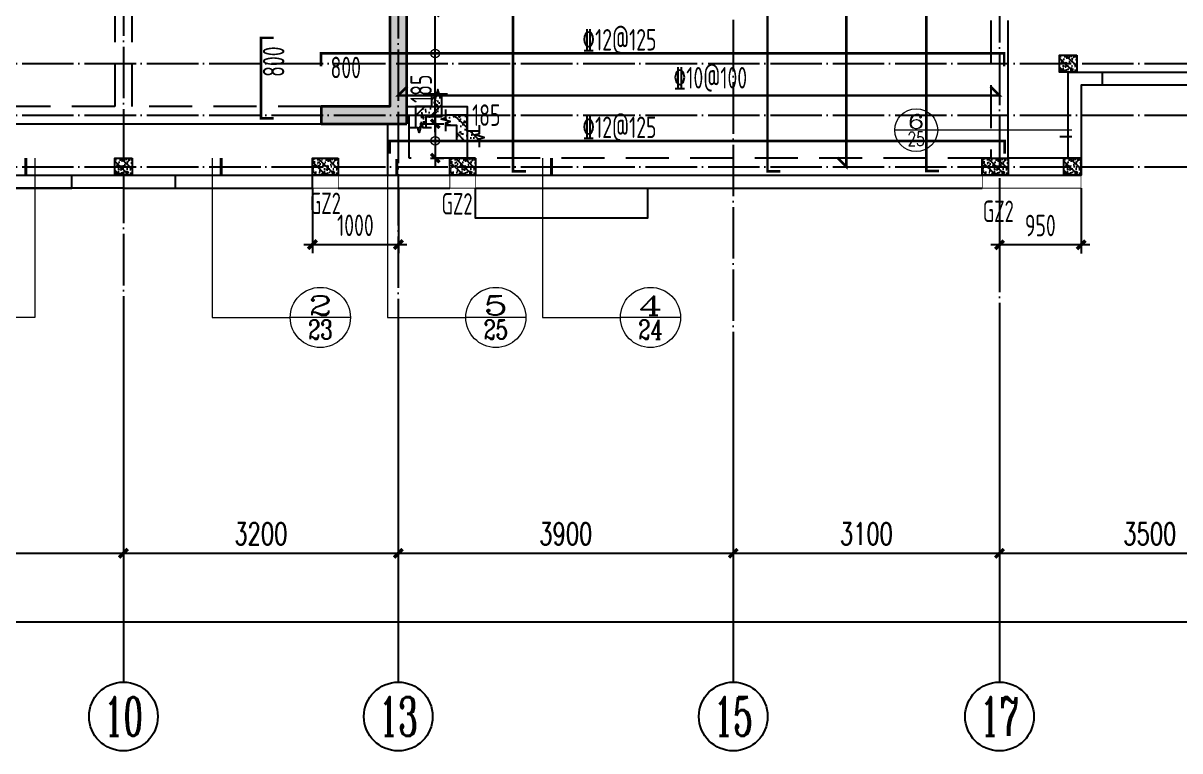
# Model space of a CAD drawing. Extents: x 393367 to 3005760, y 4998 to 826018.
# Drawn here: x 2505342 to 2518811, y 275819 to 284290 of the extents above; entities that cross this region are included whole.
import ezdxf
from ezdxf.enums import TextEntityAlignment as Align

# ---------------------------------------------------------------- set-up
doc = ezdxf.new("R2010")
doc.units = 0
doc.header["$LTSCALE"] = 1000
doc.linetypes.add('DASHED', pattern=[0.75, 0.5, -0.25])
doc.linetypes.add('DOTE', pattern=[2.42, 2, -0.2, 0.02, -0.2])
doc.layers.get('0').update_dxf_attribs({"linetype": 'CONTINUOUS'})
doc.layers.get('Defpoints').update_dxf_attribs({"linetype": 'CONTINUOUS'})
for name, color, linetype in [('AXIS', 3, 'CONTINUOUS'), ('AXIS_TEXT', 7, 'CONTINUOUS'), ('COLU', 7, 'CONTINUOUS'), ('DIM', 3, 'CONTINUOUS'), ('DOTE', 8, 'DOTE'), ('PUB_TEXT', 7, 'CONTINUOUS'), ('ROOF', 183, 'CONTINUOUS'), ('S-板正筋', 2, 'CONTINUOUS'), ('S-板正筋文字', 3, 'CONTINUOUS'), ('S-板负筋', 13, 'CONTINUOUS'), ('S-板负筋文字', 4, 'CONTINUOUS'), ('S-板负筋标注', 7, 'CONTINUOUS'), ('S-构造柱', 212, 'CONTINUOUS'), ('S-构造柱编号', 130, 'CONTINUOUS'), ('S-梁', 4, 'DASHED'), ('S-梁实线', 4, 'CONTINUOUS'), ('S-砼墙', 150, 'CONTINUOUS'), ('S-砼墙填充', 251, 'CONTINUOUS'), ('THIN', 7, 'CONTINUOUS'), ('看线', 251, 'CONTINUOUS')]:
    doc.layers.add(name, color=color, linetype=linetype)
doc.layers.add('DIM_IDEN', color=3, linetype='CONTINUOUS', lineweight=15)
doc.layers.add('REIN', color=1, linetype='CONTINUOUS', lineweight=18)
doc.styles.add('_TCH_AXIS', font='COMPLEX', dxfattribs={"bigfont": 'GBCBIG'})
doc.styles.add('_TCH_DIM_T3', font='SIMPLEX', dxfattribs={"width": 0.705882, "bigfont": 'GBCBIG'})
doc.styles.add('_TCH_LABEL', font='COMPLEX', dxfattribs={"bigfont": 'GBCBIG'})
doc.styles.add('COMPLEX', font='COMPLEX')
doc.styles.add('TSSD_Rein', font='Tssdeng.shx', dxfattribs={"width": 0.7, "bigfont": 'hztxt.shx'})
doc.dimstyles.new('_TCH_ARCH&&100', dxfattribs={"dimtxt": 255, "dimasz": 100, "dimexe": 250, "dimexo": 300, "dimgap": 100, "dimtad": 1, "dimdec": 0, "dimzin": 0, "dimdsep": 46, "dimtxsty": '_TCH_DIM_T3', "dimblk": 'ARCHTICK', "dimcen": 0.09, "dimclrt": 7, "dimazin": 2, "dimtfac": 1, "dimtdec": 0, "dimtix": 1, "dimtmove": 2, "dimatfit": 3, "dimldrblk": 'ARCHTICK', "dimfxl": 1, "dimtolj": 1, "dimtzin": 0, "dimarcsym": 0})
doc.dimstyles.new('TSSD_100_100$0', dxfattribs={"dimtxt": 250, "dimasz": 100, "dimexe": 100, "dimexo": 250, "dimgap": 100, "dimtad": 1, "dimdec": 0, "dimzin": 0, "dimdsep": 46, "dimtxsty": 'TSSD_Rein', "dimblk": 'ARCHTICK', "dimcen": 0, "dimdle": 100, "dimclrt": 7, "dimadec": 0, "dimazin": 0, "dimtfac": 1, "dimtdec": 0, "dimtix": 1, "dimtmove": 2, "dimatfit": 3, "dimldrblk": '_tsdbk', "dimfxl": 1, "dimtolj": 1, "dimtzin": 0, "dimarcsym": 0})

# ---------------------------------------------------------------- blocks, each defined once
blk = doc.blocks.new('_ArchTick')
at = {"color": 0, "linetype": 'ByBlock', "const_width": 0.4}
blk.add_lwpolyline([(-0.5, -0.5), (0.5, 0.5)], dxfattribs=at)
blk = doc.blocks.new('*D3242')
at = {"layer": 'AXIS', "color": 0, "lineweight": -2}
for p, q in [((17300, 4500), (17300, 2050)), ((20500, 4500), (20500, 2050)), ((17300, 2300), (20500, 2300))]:
    blk.add_line(p, q, dxfattribs=at)
at = {"layer": 'Defpoints', "color": 0}
for p in [(17300, 4800), (20500, 4800), (20500, 2300)]:
    blk.add_point(p, dxfattribs=at)
at = {"layer": 'AXIS', "color": 0, "lineweight": -2, "xscale": 100, "yscale": 100, "zscale": 100, "rotation": 180}
blk.add_blockref('_ArchTick', (17300, 2300), dxfattribs=at)
at = {"layer": 'AXIS', "color": 0, "lineweight": -2, "xscale": 100, "yscale": 100, "zscale": 100}
blk.add_blockref('_ArchTick', (20500, 2300), dxfattribs=at)
at = {"layer": 'AXIS', "color": 7, "insert": (18900, 2527), "char_height": 255, "attachment_point": 5, "style": '_TCH_DIM_T3'}
blk.add_mtext('\\A1;3200', dxfattribs=at)
blk = doc.blocks.new('*D3243')
at = {"layer": 'AXIS', "color": 0, "lineweight": -2}
for p, q in [((20500, 4500), (20500, 2050)), ((23700, 4500), (23700, 2050)), ((20500, 2300), (23700, 2300))]:
    blk.add_line(p, q, dxfattribs=at)
at = {"layer": 'Defpoints', "color": 0}
for p in [(20500, 4800), (23700, 4800), (23700, 2300)]:
    blk.add_point(p, dxfattribs=at)
at = {"layer": 'AXIS', "color": 0, "lineweight": -2, "xscale": 100, "yscale": 100, "zscale": 100, "rotation": 180}
blk.add_blockref('_ArchTick', (20500, 2300), dxfattribs=at)
at = {"layer": 'AXIS', "color": 0, "lineweight": -2, "xscale": 100, "yscale": 100, "zscale": 100}
blk.add_blockref('_ArchTick', (23700, 2300), dxfattribs=at)
at = {"layer": 'AXIS', "color": 7, "insert": (22100, 2527), "char_height": 255, "attachment_point": 5, "style": '_TCH_DIM_T3'}
blk.add_mtext('\\A1;3200', dxfattribs=at)
blk = doc.blocks.new('*D3244')
at = {"layer": 'AXIS', "color": 0, "lineweight": -2}
for p, q in [((23700, 4500), (23700, 2050)), ((27600, 4500), (27600, 2050)), ((23700, 2300), (27600, 2300))]:
    blk.add_line(p, q, dxfattribs=at)
at = {"layer": 'Defpoints', "color": 0}
for p in [(23700, 4800), (27600, 4800), (27600, 2300)]:
    blk.add_point(p, dxfattribs=at)
at = {"layer": 'AXIS', "color": 0, "lineweight": -2, "xscale": 100, "yscale": 100, "zscale": 100, "rotation": 180}
blk.add_blockref('_ArchTick', (23700, 2300), dxfattribs=at)
at = {"layer": 'AXIS', "color": 0, "lineweight": -2, "xscale": 100, "yscale": 100, "zscale": 100}
blk.add_blockref('_ArchTick', (27600, 2300), dxfattribs=at)
at = {"layer": 'AXIS', "color": 7, "insert": (25650, 2527), "char_height": 255, "attachment_point": 5, "style": '_TCH_DIM_T3'}
blk.add_mtext('\\A1;3900', dxfattribs=at)
blk = doc.blocks.new('*D3245')
at = {"layer": 'AXIS', "color": 0, "lineweight": -2}
for p, q in [((27600, 4500), (27600, 2050)), ((30700, 4500), (30700, 2050)), ((27600, 2300), (30700, 2300))]:
    blk.add_line(p, q, dxfattribs=at)
at = {"layer": 'Defpoints', "color": 0}
for p in [(27600, 4800), (30700, 4800), (30700, 2300)]:
    blk.add_point(p, dxfattribs=at)
at = {"layer": 'AXIS', "color": 0, "lineweight": -2, "xscale": 100, "yscale": 100, "zscale": 100, "rotation": 180}
blk.add_blockref('_ArchTick', (27600, 2300), dxfattribs=at)
at = {"layer": 'AXIS', "color": 0, "lineweight": -2, "xscale": 100, "yscale": 100, "zscale": 100}
blk.add_blockref('_ArchTick', (30700, 2300), dxfattribs=at)
at = {"layer": 'AXIS', "color": 7, "insert": (29150, 2527), "char_height": 255, "attachment_point": 5, "style": '_TCH_DIM_T3'}
blk.add_mtext('\\A1;3100', dxfattribs=at)
blk = doc.blocks.new('*D3246')
at = {"layer": 'AXIS', "color": 0, "lineweight": -2}
for p, q in [((30700, 4500), (30700, 2050)), ((34200, 4500), (34200, 2050)), ((30700, 2300), (34200, 2300))]:
    blk.add_line(p, q, dxfattribs=at)
at = {"layer": 'Defpoints', "color": 0}
for p in [(30700, 4800), (34200, 4800), (34200, 2300)]:
    blk.add_point(p, dxfattribs=at)
at = {"layer": 'AXIS', "color": 0, "lineweight": -2, "xscale": 100, "yscale": 100, "zscale": 100, "rotation": 180}
blk.add_blockref('_ArchTick', (30700, 2300), dxfattribs=at)
at = {"layer": 'AXIS', "color": 0, "lineweight": -2, "xscale": 100, "yscale": 100, "zscale": 100}
blk.add_blockref('_ArchTick', (34200, 2300), dxfattribs=at)
at = {"layer": 'AXIS', "color": 7, "insert": (32450, 2527), "char_height": 255, "attachment_point": 5, "style": '_TCH_DIM_T3'}
blk.add_mtext('\\A1;3500', dxfattribs=at)
blk = doc.blocks.new('*D3247')
at = {"layer": 'AXIS', "color": 0, "lineweight": -2}
for p, q in [((6700, 4500), (6700, 1250)), ((61700, 4500), (61700, 1250)), ((6700, 1500), (61700, 1500))]:
    blk.add_line(p, q, dxfattribs=at)
at = {"layer": 'Defpoints', "color": 0}
for p in [(6700, 4800), (61700, 4800), (61700, 1500)]:
    blk.add_point(p, dxfattribs=at)
at = {"layer": 'AXIS', "color": 0, "lineweight": -2, "xscale": 100, "yscale": 100, "zscale": 100, "rotation": 180}
blk.add_blockref('_ArchTick', (6700, 1500), dxfattribs=at)
at = {"layer": 'AXIS', "color": 0, "lineweight": -2, "xscale": 100, "yscale": 100, "zscale": 100}
blk.add_blockref('_ArchTick', (61700, 1500), dxfattribs=at)
at = {"layer": 'AXIS', "color": 7, "insert": (34200, 1727), "char_height": 255, "attachment_point": 5, "style": '_TCH_DIM_T3'}
blk.add_mtext('\\A1;55000', dxfattribs=at)
blk = doc.blocks.new('_axiso')
blk.add_circle((0, 0), 0.5)
at = {"layer": 'AXIS_TEXT', "style": 'COMPLEX', "width": 1.041667}
blk.add_attdef('A', text='', height=0.56, dxfattribs=at).set_placement((-0.25, -0.28), (0.25, -0.28), align=Align.FIT)
blk = doc.blocks.new('*D754')
at = {"layer": 'Defpoints', "color": 0, "transparency": 16777216}
for p in [(2509711, 284419), (2510141, 284419), (2509711, 283119)]:
    blk.add_point(p, dxfattribs=at)
at = {"layer": 'DIM', "color": 0, "lineweight": -2, "transparency": 16777216}
for p, q in [((2510141, 283019), (2510141, 284519)), ((2509961, 284419), (2510241, 284419)), ((2509961, 283119), (2510241, 283119))]:
    blk.add_line(p, q, dxfattribs=at)
at = {"layer": 'DIM', "color": 0, "lineweight": -2, "transparency": 16777216, "xscale": 100, "yscale": 100, "zscale": 100}
for p, rotation in [((2510141, 284419), 90), ((2510141, 283119), 270)]:
    blk.add_blockref('_ArchTick', p, dxfattribs=dict(at, rotation=rotation))
blk = doc.blocks.new('_tsdbk')
blk.add_line((-1, 0), (0, 0))
at = {"const_width": 0.5}
blk.add_lwpolyline([(-0.7, -0.7), (0.7, 0.7)], dxfattribs=at)
blk = doc.blocks.new('*D755')
at = {"layer": 'Defpoints', "color": 0, "transparency": 16777216}
for p in [(2509836, 283119), (2509836, 282719), (2510141, 282719)]:
    blk.add_point(p, dxfattribs=at)
at = {"layer": 'DIM', "color": 0, "lineweight": -2, "transparency": 16777216}
for p, q in [((2510086, 283119), (2510241, 283119)), ((2510141, 283219), (2510141, 282619)), ((2510086, 282719), (2510241, 282719))]:
    blk.add_line(p, q, dxfattribs=at)
at = {"layer": 'DIM', "color": 0, "lineweight": -2, "transparency": 16777216, "xscale": 100, "yscale": 100, "zscale": 100}
for p, rotation in [((2510141, 283119), 90), ((2510141, 282719), 270)]:
    blk.add_blockref('_ArchTick', p, dxfattribs=dict(at, rotation=rotation))
blk = doc.blocks.new('A$C3AD31606')
at = {"layer": 'S-构造柱'}
h = blk.add_hatch(dxfattribs=at)
h.set_pattern_fill('ARMORED', color=256, scale=15, angle=-90, style=0)
h.set_pattern_definition([(320, (-129489.41, 3280163.76), (-9.4128202, -107.5890274), [11.25, -123.75]), (265, (-129489.41, 3280163.76), (112.82882, 20.8127), [9, -99]), (10.4514, (-129490.19, 3280154.8), (103.4159313, -86.7764073), [9.5610285, -105.1713168]), (316.1842, (-129459.41, 3280163.76), (-24.827852, -160.0861573), [16.875, -185.625]), (6.6356, (-129461.48, 3280150.42), (146.117681, -140.199406), [14.341543, -157.75695]), (261.1842, (-129459.41, 3280163.76), (146.11779, -140.199292), [13.5, -148.5]), (291, (-129466.91, 3280148.76), (-60.3928336, -89.5360578), [11.25, -123.75]), (236, (-129466.91, 3280148.76), (108.7725068, -36.4972998), [9, -99]), (341.4514, (-129471.94, 3280141.3), (48.3795745, -126.0333943), [9.5610285, -105.1713168]), (307.5, (-129489.41, 3280163.76), (49.93407807, -1.8239783), [0, -97.8, 0, -100.5, 0, -99.375]), (277.5, (-129489.41, 3280163.76), (59.1617568, -39.4604306), [0, -57.3, 0, -95.55, 0, -37.875]), (237.5, (-129489.41, 3280197.21), (-3.38323076, -80.07336543), [0, -37.5, 0, -117, 0, -155.25]), (227.5, (-129489.41, 3280212.21), (15.0157473, -87.4779254), [0, -48.75, 0, -77.7, 0, -110.25]), (315, (-129489.41, 3280163.76), (53.0330086, 53.0330086), [])])
h.paths.add_polyline_path([(24900, 1690), (24900, 1490), (24700, 1490), (24700, 1690)])
h = blk.add_hatch(dxfattribs=at)
h.set_pattern_fill('ARMORED', color=256, scale=15, angle=-90, style=0)
h.set_pattern_definition([(320, (-140489.41, 3278963.765), (-9.4128202, -107.5890274), [11.25, -123.75]), (265, (-140489.41, 3278963.77), (112.82882, 20.8127), [9, -99]), (10.4514, (-140490.19, 3278954.8), (103.4159313, -86.7764073), [9.5610285, -105.1713168]), (316.1842, (-140459.41, 3278963.77), (-24.827852, -160.0861573), [16.875, -185.625]), (6.6356, (-140461.48, 3278950.42), (146.117681, -140.199406), [14.341543, -157.75695]), (261.1842, (-140459.41, 3278963.77), (146.11779, -140.199292), [13.5, -148.5]), (291, (-140466.91, 3278948.765), (-60.3928336, -89.5360578), [11.25, -123.75]), (236, (-140466.91, 3278948.77), (108.7725068, -36.4972998), [9, -99]), (341.4514, (-140471.94, 3278941.3), (48.3795745, -126.0333943), [9.5610285, -105.1713168]), (307.5, (-140489.41, 3278963.765), (49.93407807, -1.8239783), [0, -97.8, 0, -100.5, 0, -99.375]), (277.5, (-140489.41, 3278963.765), (59.1617568, -39.4604306), [0, -57.3, 0, -95.55, 0, -37.875]), (237.5, (-140489.41, 3278997.215), (-3.38323076, -80.07336543), [0, -37.5, 0, -117, 0, -155.25]), (227.5, (-140489.41, 3279012.215), (15.0157473, -87.4779254), [0, -48.75, 0, -77.7, 0, -110.25]), (315, (-140489.41, 3278963.765), (53.0330086, 53.0330086), [])])
h.paths.add_polyline_path([(13900, 490), (13900, 290), (13700, 290), (13700, 490)])
h = blk.add_hatch(dxfattribs=at)
h.set_pattern_fill('ARMORED', color=256, scale=15, angle=-90, style=0)
h.set_pattern_definition([(320, (-138089.41, 3278963.76), (-9.4128202, -107.5890274), [11.25, -123.75]), (265, (-138089.41, 3278963.76), (112.82882, 20.8127), [9, -99]), (10.4514, (-138090.19, 3278954.8), (103.4159313, -86.7764073), [9.5610285, -105.1713168]), (316.1842, (-138059.41, 3278963.76), (-24.827852, -160.0861573), [16.875, -185.625]), (6.6356, (-138061.48, 3278950.42), (146.117681, -140.199406), [14.341543, -157.75695]), (261.1842, (-138059.41, 3278963.76), (146.11779, -140.199292), [13.5, -148.5]), (291, (-138066.91, 3278948.76), (-60.3928336, -89.5360578), [11.25, -123.75]), (236, (-138066.91, 3278948.76), (108.7725068, -36.4972998), [9, -99]), (341.4514, (-138071.94, 3278941.3), (48.3795745, -126.0333943), [9.5610285, -105.1713168]), (307.5, (-138089.41, 3278963.76), (49.93407807, -1.8239783), [0, -97.8, 0, -100.5, 0, -99.375]), (277.5, (-138089.41, 3278963.76), (59.1617568, -39.4604306), [0, -57.3, 0, -95.55, 0, -37.875]), (237.5, (-138089.41, 3278997.21), (-3.38323076, -80.07336543), [0, -37.5, 0, -117, 0, -155.25]), (227.5, (-138089.41, 3279012.21), (15.0157473, -87.4779254), [0, -48.75, 0, -77.7, 0, -110.25]), (315, (-138089.41, 3278963.76), (53.0330086, 53.0330086), [])])
h.paths.add_polyline_path([(16300, 490), (16300, 290), (16000, 290), (16000, 490)])
h = blk.add_hatch(dxfattribs=at)
h.set_pattern_fill('ARMORED', color=256, scale=15, angle=-90, style=0)
h.set_pattern_definition([(320, (-136489.41, 3278963.76), (-9.4128202, -107.5890274), [11.25, -123.75]), (265, (-136489.41, 3278963.76), (112.82882, 20.8127), [9, -99]), (10.4514, (-136490.19, 3278954.8), (103.4159313, -86.7764073), [9.5610285, -105.1713168]), (316.1842, (-136459.41, 3278963.76), (-24.827852, -160.0861573), [16.875, -185.625]), (6.6356, (-136461.48, 3278950.42), (146.117681, -140.199406), [14.341543, -157.75695]), (261.1842, (-136459.41, 3278963.76), (146.11779, -140.199292), [13.5, -148.5]), (291, (-136466.91, 3278948.76), (-60.3928336, -89.5360578), [11.25, -123.75]), (236, (-136466.91, 3278948.76), (108.7725068, -36.4972998), [9, -99]), (341.4514, (-136471.94, 3278941.3), (48.3795745, -126.0333943), [9.5610285, -105.1713168]), (307.5, (-136489.41, 3278963.76), (49.93407807, -1.8239783), [0, -97.8, 0, -100.5, 0, -99.375]), (277.5, (-136489.41, 3278963.76), (59.1617568, -39.4604306), [0, -57.3, 0, -95.55, 0, -37.875]), (237.5, (-136489.41, 3278997.21), (-3.38323076, -80.07336543), [0, -37.5, 0, -117, 0, -155.25]), (227.5, (-136489.41, 3279012.21), (15.0157473, -87.4779254), [0, -48.75, 0, -77.7, 0, -110.25]), (315, (-136489.41, 3278963.76), (53.0330086, 53.0330086), [])])
h.paths.add_polyline_path([(17900, 490), (17900, 290), (17600, 290), (17600, 490)])
h = blk.add_hatch(dxfattribs=at)
h.set_pattern_fill('ARMORED', color=256, scale=15, angle=-90, style=0)
h.set_pattern_definition([(320, (-130289.41, 3278963.76), (-9.4128202, -107.5890274), [11.25, -123.75]), (265, (-130289.41, 3278963.76), (112.82882, 20.8127), [9, -99]), (10.4514, (-130290.19, 3278954.8), (103.4159313, -86.7764073), [9.5610285, -105.1713168]), (316.1842, (-130259.41, 3278963.76), (-24.827852, -160.0861573), [16.875, -185.625]), (6.6356, (-130261.48, 3278950.42), (146.117681, -140.199406), [14.341543, -157.75695]), (261.1842, (-130259.41, 3278963.76), (146.11779, -140.199292), [13.5, -148.5]), (291, (-130266.91, 3278948.76), (-60.3928336, -89.5360578), [11.25, -123.75]), (236, (-130266.91, 3278948.76), (108.7725068, -36.4972998), [9, -99]), (341.4514, (-130271.94, 3278941.3), (48.3795745, -126.0333943), [9.5610285, -105.1713168]), (307.5, (-130289.41, 3278963.76), (49.93407807, -1.8239783), [0, -97.8, 0, -100.5, 0, -99.375]), (277.5, (-130289.41, 3278963.76), (59.1617568, -39.4604306), [0, -57.3, 0, -95.55, 0, -37.875]), (237.5, (-130289.41, 3278997.21), (-3.38323076, -80.07336543), [0, -37.5, 0, -117, 0, -155.25]), (227.5, (-130289.41, 3279012.21), (15.0157473, -87.4779254), [0, -48.75, 0, -77.7, 0, -110.25]), (315, (-130289.41, 3278963.76), (53.0330086, 53.0330086), [])])
h.paths.add_polyline_path([(24100, 490), (24100, 290), (23800, 290), (23800, 490)])
h = blk.add_hatch(dxfattribs=at)
h.set_pattern_fill('ARMORED', color=256, scale=15, angle=-90, style=0)
h.set_pattern_definition([(320, (-129439.41, 3278963.76), (-9.4128202, -107.5890274), [11.25, -123.75]), (265, (-129439.41, 3278963.76), (112.82882, 20.8127), [9, -99]), (10.4514, (-129440.19, 3278954.8), (103.4159313, -86.7764073), [9.5610285, -105.1713168]), (316.1842, (-129409.41, 3278963.76), (-24.827852, -160.0861573), [16.875, -185.625]), (6.6356, (-129411.48, 3278950.42), (146.117681, -140.199406), [14.341543, -157.75695]), (261.1842, (-129409.41, 3278963.76), (146.11779, -140.199292), [13.5, -148.5]), (291, (-129416.91, 3278948.76), (-60.3928336, -89.5360578), [11.25, -123.75]), (236, (-129416.91, 3278948.76), (108.7725068, -36.4972998), [9, -99]), (341.4514, (-129421.94, 3278941.3), (48.3795745, -126.0333943), [9.5610285, -105.1713168]), (307.5, (-129439.41, 3278963.76), (49.93407807, -1.8239783), [0, -97.8, 0, -100.5, 0, -99.375]), (277.5, (-129439.41, 3278963.76), (59.1617568, -39.4604306), [0, -57.3, 0, -95.55, 0, -37.875]), (237.5, (-129439.41, 3278997.21), (-3.38323076, -80.07336543), [0, -37.5, 0, -117, 0, -155.25]), (227.5, (-129439.41, 3279012.21), (15.0157473, -87.4779254), [0, -48.75, 0, -77.7, 0, -110.25]), (315, (-129439.41, 3278963.76), (53.0330086, 53.0330086), [])])
h.paths.add_polyline_path([(24950, 490), (24950, 290), (24750, 290), (24750, 490)])
for points in [[(24900, 1690), (24900, 1490), (24700, 1490), (24700, 1690)], [(13900, 490), (13900, 290), (13700, 290), (13700, 490)], [(16300, 490), (16300, 290), (16000, 290), (16000, 490)], [(17900, 490), (17900, 290), (17600, 290), (17600, 490)], [(24100, 490), (24100, 290), (23800, 290), (23800, 490)], [(24950, 490), (24950, 290), (24750, 290), (24750, 490)]]:
    blk.add_lwpolyline(points, close=True, dxfattribs=at)
at = {"layer": 'S-构造柱编号', "color": 2, "linetype": 'ByBlock', "style": 'TSSD_Rein', "width": 0.65}
for p in [(15971, -161, 0), (17504, -167, 0), (23806, -254, 0)]:
    blk.add_text('GZ2', height=250, dxfattribs=at).set_placement(p)
blk = doc.blocks.new('A$C23552573')
at = {"layer": 'DIM_IDEN', "color": 150}
for p, q in [((25496, 2530), (24996, 2530)), ((26612, 2530), (25496, 2530)), ((27059, 2530), (26612, 2530)), ((14983, 2205), (14983, 350)), ((17049, 2205), (17049, 350)), ((19092, 2195), (19092, 350)), ((20893, 2205), (20893, 350)), ((14983, 350), (14073, 350)), ((17049, 350), (17958, 350)), ((18658, 350), (17958, 350)), ((19092, 350), (20001, 350)), ((20701, 350), (20001, 350)), ((20893, 350), (21802, 350)), ((22502, 350), (21802, 350))]:
    blk.add_line(p, q, dxfattribs=at)
for points, const_width in [([(27059, 2455), (26916, 2455)], 25), ([(14878, 2205), (14878, 2005)], 35), ([(17154, 2205), (17154, 2005)], 35), ([(19197, 2195), (19197, 1995)], 35), ([(20998, 2205), (20998, 2005)], 35)]:
    blk.add_lwpolyline(points, dxfattribs=dict(at, const_width=const_width))
for centre, radius in [((25246, 2530), 250), ((18308, 350), 350), ((20351, 350), 350), ((22152, 350), 350)]:
    blk.add_circle(centre, radius, dxfattribs=at)
at = {"layer": 'PUB_TEXT', "style": '_TCH_LABEL'}
for s, height, width, p, p2 in [('6', 161, 1.875, (25145, 2550), (25346, 2550)), ('25', 161, 0.772059, (25145, 2349), (25346, 2349)), ('2', 225, 1.875, (18167, 378), (18449, 378)), ('5', 225, 1.875, (20210, 378), (20492, 378)), ('4', 225, 1.640625, (22011, 378), (22293, 378)), ('23', 225.4, 0.772059, (18167, 96), (18449, 96)), ('25', 225.4, 0.772059, (20210, 96), (20492, 96)), ('24', 225.4, 0.729167, (22011, 96), (22293, 96))]:
    blk.add_text(s, height=height, dxfattribs=dict(at, width=width)).set_placement(p, p2, align=Align.FIT)
blk = doc.blocks.new('A$C5B1C5F32')
at = {"color": 30, "const_width": 8}
for points in [[(16450, 500), (16450, 350), (16150, 350), (16150, 500)], [(18050, 500), (18050, 350), (17750, 350), (17750, 500)], [(25100, 500), (25100, 350), (23950, 350), (23950, 500)]]:
    blk.add_lwpolyline(points, dxfattribs=at)
at = {"layer": '看线', "color": 202, "ltscale": 0.5}
for points in [[(27150, 1700), (27150, 1550), (25350, 1550), (25350, 1700)], [(27650, 1550), (25100, 1550), (25100, 700)], [(11750, 500), (11750, 350), (13350, 350), (13350, 500)], [(14550, 500), (14550, 350), (16150, 350), (16150, 500)], [(13950, 350), (11750, 350)], [(13950, 350), (16150, 350)], [(16450, 350), (17750, 350)], [(18050, 350), (23950, 350)], [(20050, 350), (20050, 0), (18050, 0), (18050, 350)]]:
    blk.add_lwpolyline(points, dxfattribs=at)
blk = doc.blocks.new('A$C3E0034D9')
at = {"layer": 'S-砼墙填充'}
blk.add_hatch(color=142, dxfattribs=at).paths.add_polyline_path([(17100, 600), (17100, 2250), (16900, 2250), (16900, 800), (16100, 800), (16100, 600)])
at = {"layer": 'S-梁'}
for p, q in [((13700, 4300), (13700, 800)), ((13900, 800), (13900, 4300)), ((23900, 1800), (23900, 200)), ((13700, 800), (11500, 800)), ((16100, 800), (13900, 800)), ((17125, 200), (17125, 700)), ((23900, 200), (17125, 200))]:
    blk.add_line(p, q, dxfattribs=at)
at = {"layer": 'S-梁实线'}
for p, q in [((24100, 200), (24100, 1800)), ((11500, 600), (13800, 600)), ((13800, 600), (16100, 600)), ((16875, 600), (16875, 0)), ((24950, 200), (24100, 200)), ((24950, 0), (24950, 200)), ((16875, 0), (24000, 0)), ((24000, 0), (24950, 0))]:
    blk.add_line(p, q, dxfattribs=at)
at = {"layer": 'S-砼墙', "color": 150, "lineweight": 35}
blk.add_lwpolyline([(17100, 600), (17100, 2250), (16900, 2250), (16900, 800), (16100, 800), (16100, 600)], close=True, dxfattribs=at)
blk = doc.blocks.new('A$C27437B8F')
at = {"layer": 'COLU'}
h = blk.add_hatch(dxfattribs=at)
h.set_pattern_fill('ARMORED', color=256, scale=25, style=0)
h.set_pattern_definition([(50, (-2498093.91, -485689.56), (179.315046, -15.688034), [18.75, -206.25]), (355, (-2498093.91, -485689.56), (-34.687833, 188.048033), [15, -165]), (100.4514, (-2498078.97, -485690.86), (144.627345, 172.359886), [15.935047, -175.285528]), (46.1842, (-2498093.91, -485639.56), (266.810262, -41.379754), [28.125, -309.375]), (96.6356, (-2498071.68, -485643), (233.665676, 243.529468), [23.902572, -262.92825]), (351.1842, (-2498093.9, -485639.56), (233.665486, 243.52965), [22.5, -247.5]), (21, (-2498068.91, -485652.06), (149.226763, -100.654723), [18.75, -206.25]), (326, (-2498068.91, -485652.06), (60.828833, 181.287511), [15, -165]), (71.4514, (-2498056.48, -485660.44), (210.055657, 80.632624), [15.935047, -175.285528]), (37.5, (-2498093.913, -485689.555), (3.0399638, 83.2234635), [0, -163, 0, -167.5, 0, -165.625]), (7.5, (-2498093.91, -485689.555), (65.7673844, 98.602928), [0, -95.5, 0, -159.25, 0, -63.125]), (327.5, (-2498149.663, -485689.555), (133.455609, -5.638718), [0, -62.5, 0, -195, 0, -258.75]), (317.5, (-2498174.66, -485689.56), (145.7965423, 25.0262456), [0, -81.25, 0, -129.5, 0, -183.75]), (45, (-2498093.91, -485689.56), (-88.3883476, 88.3883476), [])])
h.paths.add_polyline_path([(318, 67), (318, 252), (446, 252), (446, 281), (393, 298), (499, 327), (446, 343), (446, 372), (198, 372), (198, 187), (53, 187), (53, 158), (106, 142), (0, 113), (53, 96), (53, 67)])
for points in [[(53, 187), (198, 187), (198, 372), (446, 372)], [(53, 67), (318, 67), (318, 252), (446, 252)]]:
    blk.add_lwpolyline(points, dxfattribs=at)
at = {"layer": 'THIN'}
for points in [[(446, 185), (446, 281), (393, 298), (499, 327), (446, 343), (446, 439)], [(53, 0), (53, 96), (0, 113), (106, 142), (53, 158), (53, 254)]]:
    blk.add_lwpolyline(points, dxfattribs=at)
blk = doc.blocks.new('*D3043')
at = {"layer": 'Defpoints', "color": 0}
for p in [(2516711, 282619), (2517661, 282619), (2516711, 281709)]:
    blk.add_point(p, dxfattribs=at)
at = {"layer": 'DIM', "color": 0, "lineweight": -2}
for p, q in [((2516711, 282369), (2516711, 281609)), ((2517661, 282369), (2517661, 281609)), ((2517761, 281709), (2516611, 281709))]:
    blk.add_line(p, q, dxfattribs=at)
at = {"layer": 'DIM', "color": 0, "lineweight": -2, "xscale": 100, "yscale": 100, "zscale": 100, "rotation": 180}
blk.add_blockref('_ArchTick', (2516711, 281709), dxfattribs=at)
at = {"layer": 'DIM', "color": 0, "lineweight": -2, "xscale": 100, "yscale": 100, "zscale": 100}
blk.add_blockref('_ArchTick', (2517661, 281709), dxfattribs=at)
at = {"layer": 'DIM', "color": 7, "insert": (2517186, 281934), "char_height": 250, "attachment_point": 5, "style": 'TSSD_Rein'}
blk.add_mtext('\\A1;950', dxfattribs=at)
blk = doc.blocks.new('*D3047')
at = {"layer": 'Defpoints', "color": 0}
for p in [(2508711, 282609), (2509711, 282609), (2509711, 281712)]:
    blk.add_point(p, dxfattribs=at)
at = {"layer": 'DIM', "color": 0, "lineweight": -2}
for p, q in [((2508711, 282359), (2508711, 281612)), ((2509711, 282359), (2509711, 281612)), ((2508611, 281712), (2509811, 281712))]:
    blk.add_line(p, q, dxfattribs=at)
at = {"layer": 'DIM', "color": 0, "lineweight": -2, "xscale": 100, "yscale": 100, "zscale": 100, "rotation": 180}
blk.add_blockref('_ArchTick', (2508711, 281712), dxfattribs=at)
at = {"layer": 'DIM', "color": 0, "lineweight": -2, "xscale": 100, "yscale": 100, "zscale": 100}
blk.add_blockref('_ArchTick', (2509711, 281712), dxfattribs=at)
at = {"layer": 'DIM', "color": 7, "insert": (2509211, 281937), "char_height": 250, "attachment_point": 5, "style": 'TSSD_Rein'}
blk.add_mtext('\\A1;1000', dxfattribs=at)
blk = doc.blocks.new('A$C427E36F2')
at = {"layer": 'AXIS'}
for p, q in [((20500, 4800), (20500, 800)), ((23700, 4800), (23700, 800)), ((27600, 4800), (27600, 800)), ((30700, 4800), (30700, 800))]:
    blk.add_line(p, q, dxfattribs=at)
at = {"layer": 'DOTE', "linetype": 'DOTE', "ltscale": 0.3}
for p, q in [((27600, 20850), (27600, 4800)), ((23700, 14700), (23700, 4800)), ((30700, 13200), (30700, 4800)), ((20500, 11100), (20500, 4800)), ((4800, 8000), (63600, 8000)), ((4800, 7400), (63600, 7400)), ((4800, 6800), (63600, 6800))]:
    blk.add_line(p, q, dxfattribs=at)
at = {"layer": 'AXIS'}
ref = blk.add_blockref('_axiso', (20500, 400), dxfattribs=dict(at, xscale=800, yscale=800, zscale=800))
ref.add_attrib('A', '10', dxfattribs={"layer": 'AXIS_TEXT', "height": 452.55, "style": '_TCH_AXIS', "width": 0.724138}).set_placement((20273.7, 173.7), (20726.3, 173.7), align=Align.FIT)
ref = blk.add_blockref('_axiso', (23700, 400), dxfattribs=dict(at, xscale=800, yscale=800, zscale=800))
ref.add_attrib('A', '13', dxfattribs={"layer": 'AXIS_TEXT', "height": 452.55, "style": '_TCH_AXIS', "width": 0.724138}).set_placement((23473.7, 173.7), (23926.3, 173.7), align=Align.FIT)
ref = blk.add_blockref('_axiso', (27600, 400), dxfattribs=dict(at, xscale=800, yscale=800, zscale=800))
ref.add_attrib('A', '15', dxfattribs={"layer": 'AXIS_TEXT', "height": 452.55, "style": '_TCH_AXIS', "width": 0.724138}).set_placement((27373.7, 173.7), (27826.3, 173.7), align=Align.FIT)
ref = blk.add_blockref('_axiso', (30700, 400), dxfattribs=dict(at, xscale=800, yscale=800, zscale=800))
ref.add_attrib('A', '17', dxfattribs={"layer": 'AXIS_TEXT', "height": 452.55, "style": '_TCH_AXIS', "width": 0.724138}).set_placement((30473.7, 173.7), (30926.3, 173.7), align=Align.FIT)
for p1, p2, distance, picture, middle in [((6700, 4800), (61700, 4800), -3300, '*D3247', (34200, 1727.5)), ((17300, 4800), (20500, 4800), -2500, '*D3242', (18900, 2527.5)), ((20500, 4800), (23700, 4800), -2500, '*D3243', (22100, 2527.5)), ((23700, 4800), (27600, 4800), -2500, '*D3244', (25650, 2527.5)), ((27600, 4800), (30700, 4800), -2500, '*D3245', (29150, 2527.5)), ((30700, 4800), (34200, 4800), -2500, '*D3246', (32450, 2527.5))]:
    dim = blk.add_aligned_dim(p1=p1, p2=p2, distance=distance, dimstyle='_TCH_ARCH&&100', dxfattribs=at)
    dim.commit()
    dim.dimension.update_dxf_attribs({"geometry": picture, "text_midpoint": middle})

msp = doc.modelspace()

# ---------------------------------------------------------------- linework, layer by layer
at = {"layer": 'PUB_TEXT', "color": 6}
for points in [[(2517510.61754, 282718.66549), (2517510.61737, 283718.66131), (2522910.6177, 283718.66131), (2522910.6177, 282718.66131)], [(2503435.61723, 282518.6613), (2509586.33542, 282518.6613)]]:
    msp.add_lwpolyline(points, dxfattribs=at)
at = {"layer": 'REIN'}
for points in [[(2510190.66183, 283937.64628, -1), (2510090.66183, 283937.64628, -1)], [(2510190.66183, 282918.66571, -1), (2510090.66183, 282918.66571, -1)]]:
    msp.add_lwpolyline(points, format="xyb", close=True, dxfattribs=at)
at = {"layer": 'ROOF'}
msp.add_lwpolyline([(2509810.71339, 283318.66616), (2510510.61671, 283318.66615), (2510510.61671, 282718.66615)], dxfattribs=at)
at = {"layer": 'S-板正筋', "const_width": 30}
for points in [[(2514821.50503, 282724.73128), (2514927.57104, 282618.66526), (2514927.57104, 289018.6468), (2514821.50503, 288912.58078)], [(2509816.87848, 283553.40176), (2509710.81247, 283447.33574), (2516710.8105, 283447.33574), (2516604.74448, 283553.40176)]]:
    msp.add_lwpolyline(points, dxfattribs=at)
at = {"layer": 'S-板负筋', "const_width": 30}
for points in [[(2516007.67966, 282567.9721), (2515857.67966, 282567.97212), (2515857.68002, 289918.6643), (2516007.68002, 289918.66428)], [(2511196.0807, 282563.6438), (2511046.0807, 282563.64382), (2511046.08101, 289818.64664), (2511196.08101, 289818.64662)], [(2514159.21443, 282563.6438), (2514009.21443, 282563.64382), (2514009.21474, 289618.64664), (2514159.21474, 289618.64662)], [(2508260.7652, 283181.97126), (2508110.7652, 283181.97128), (2508110.76543, 284118.66615), (2508260.76543, 284118.66613)], [(2516765.13867, 283787.64628), (2516765.13867, 283937.64628), (2508810.61595, 283937.64628), (2508810.61595, 283787.64628)], [(2516770.25799, 282768.66581), (2516770.25799, 282918.66581), (2509609.1829, 282918.66581), (2509609.1829, 282768.66581)]]:
    msp.add_lwpolyline(points, dxfattribs=at)

# ---------------------------------------------------------------- block references
for name, p in [('A$C427E36F2', (2486010.61679, 275818.6659)), ('A$C3AD31606', (2492710.61812, 282228.35412))]:
    msp.add_blockref(name, p)
at = {"xscale": -1, "rotation": 90}
msp.add_blockref('A$C27437B8F', (2510282.24528, 283517.04452), dxfattribs=at)
at = {"xscale": -1}
msp.add_blockref('A$C27437B8F', (2510708.99341, 282846.33223), dxfattribs=at)
at = {"layer": 'DIM_IDEN'}
for name, p in [('A$C23552573', (2490494.70898, 280514.04175)), ('A$C5B1C5F32', (2492560.63488, 282018.666))]:
    msp.add_blockref(name, p, dxfattribs=at)
at = {"layer": 'S-砼墙'}
msp.add_blockref('A$C3E0034D9', (2492710.61754, 282518.66379), dxfattribs=at)

# ---------------------------------------------------------------- texts
at = {"layer": 'S-板正筋文字', "style": 'TSSD_Rein', "width": 0.7}
msp.add_text('%%13210@100', height=250, dxfattribs=at).set_placement((2512913.60033, 283528.47617))
at = {"layer": 'S-板负筋文字', "style": 'TSSD_Rein', "width": 0.7}
for p in [(2511851.75901, 283970.99917), (2511851.75901, 282952.01871)]:
    msp.add_text('%%13212@125', height=250, dxfattribs=at).set_placement(p)
at = {"layer": 'S-板负筋标注', "style": 'TSSD_Rein', "width": 0.7}
for s, rotation, p in [('800', 89.999992032, (2508133.80721, 283841.21703)), ('185', 90, (2509851.43231, 283525.86038))]:
    msp.add_text(s, height=250, rotation=rotation, dxfattribs=at).set_placement(p, align=Align.TOP_CENTER)
for s, p in [('800', (2509098.63538, 283898.43901)), ('185', (2510734.61049, 283343.5914))]:
    msp.add_text(s, height=250, dxfattribs=at).set_placement(p, align=Align.TOP_CENTER)

# ---------------------------------------------------------------- dimensions: what is measured, and where the dimension line sits
at = {"layer": 'DIM'}
for base, p1, p2, picture, middle in [((2510140.66183, 284418.66549), (2509710.61754, 283118.66615), (2509710.61754, 284418.66549), '*D754', (2510140.66183, 283768.66582)), ((2510140.66183, 282718.66526), (2509835.61595, 283118.66615), (2509835.61595, 282718.66526), '*D755', (2510140.66183, 282918.66571))]:
    dim = msp.add_linear_dim(base=base, p1=p1, p2=p2, angle=90, text=' ', dimstyle='TSSD_100_100$0', dxfattribs=at)
    dim.commit()
    dim.dimension.update_dxf_attribs({"geometry": picture, "text_midpoint": middle})
for base, p1, p2, picture, middle in [((2509710.61663, 281711.75001), (2508710.61766, 282608.6834), (2509710.61663, 282608.6834), '*D3047', (2509210.61714, 281936.75001)), ((2516710.61663, 281709.01886), (2517660.61307, 282618.66549), (2516710.61663, 282618.66549), '*D3043', (2517185.61485, 281934.01886))]:
    dim = msp.add_linear_dim(base=base, p1=p1, p2=p2, dimstyle='TSSD_100_100$0', dxfattribs=at)
    dim.commit()
    dim.dimension.update_dxf_attribs({"geometry": picture, "text_midpoint": middle})

doc.saveas('drawing.dxf')
